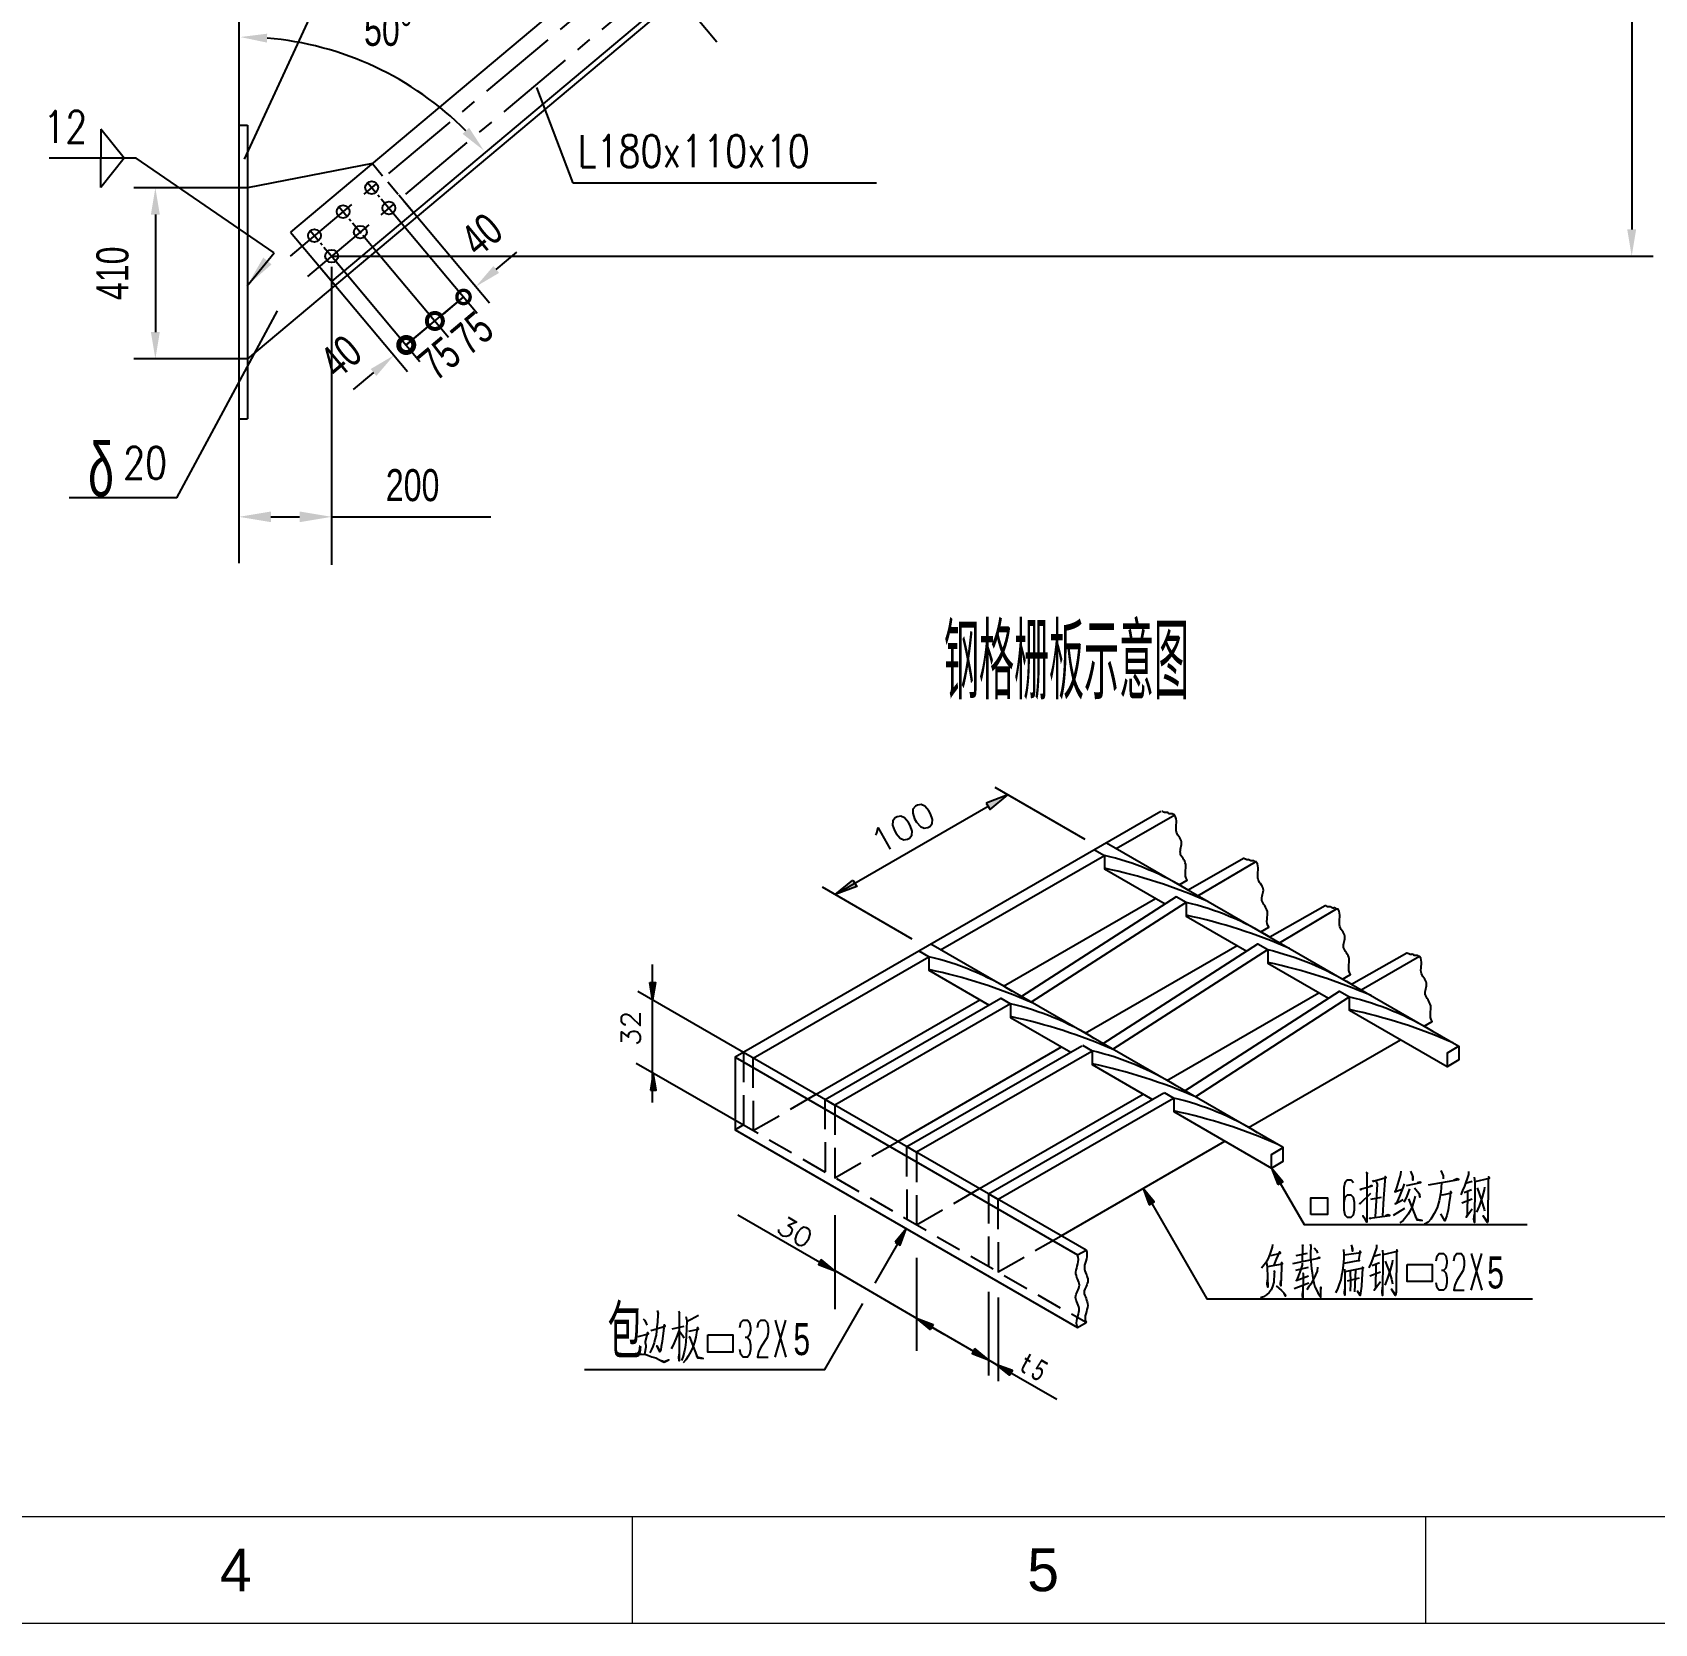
# Model space of a CAD drawing. Extents: x 148 to 221443, y -36682 to 6758.
# Drawn here: x 211410 to 214447, y -23768 to -20788 of the extents above; entities that cross this region are included whole.
import ezdxf
from ezdxf.enums import TextEntityAlignment as Align

# ---------------------------------------------------------------- set-up
doc = ezdxf.new("R2010")
doc.units = 0
doc.header["$LTSCALE"] = 10
doc.header["$MEASUREMENT"] = 0
doc.linetypes.add('CENTERX2', pattern=[4, 2.5, -0.5, 0.5, -0.5])
doc.linetypes.add('HIDDENX2', pattern=[0.75, 0.5, -0.25])
for name, color, linetype in [('2', 4, 'Continuous'), ('CENTER', 1, 'CENTERX2'), ('HIDDEN', 7, 'HIDDENX2'), ('RED', 7, 'Continuous'), ('WHITE', 7, 'Continuous')]:
    doc.layers.add(name, color=color, linetype=linetype)
doc.layers.add('2（细实线）', color=3, linetype='Continuous', lineweight=20)
doc.layers.add('图框层', color=7, linetype='Continuous', lineweight=15)
doc.styles.add('HZ', font='ROMS.SHX', dxfattribs={"width": 0.75, "bigfont": 'GBCBIG.SHX'})
doc.styles.get("Standard").update_dxf_attribs({"font": 'wison_e.shx', "width": 0.75, "bigfont": 'wison_c.shx'})
doc.styles.add('XW', font='ROMANS.shx', dxfattribs={"width": 0.85})
doc.styles.add('ZYEQ', font='bsfb.shx', dxfattribs={"width": 0.7, "bigfont": 'bsf.shx'})
doc.dimstyles.new('DIM1', dxfattribs={"dimscale": 20, "dimtxt": 3, "dimasz": 2.5, "dimexe": 2, "dimexo": 0, "dimgap": 1, "dimtad": 0, "dimdec": 0, "dimzin": 0, "dimdsep": 46, "dimtxsty": 'Standard', "dimcen": 2, "dimclrd": 3, "dimclre": 3, "dimclrt": 3, "dimadec": 0, "dimazin": 0, "dimtfac": 0.666667, "dimtdec": 0, "dimtofl": 0, "dimtmove": 2, "dimatfit": 1, "dimfxl": 2, "dimtvp": 1.333333, "dimtolj": 1, "dimtzin": 0, "dimarcsym": 0})

# ---------------------------------------------------------------- blocks, each defined once
blk = doc.blocks.new('*D1800')
at = {"color": 3, "lineweight": -2}
blk.add_arc((211799.2, -21392.1), 595.3, 44.8141, 85.1859, dxfattribs=at)
at = {"color": 3}
for points in [[(211849.5, -20790.6), (211848.8, -20807.3), (211799.2, -20796.9)], [(212215.3, -20978.2), (212227.6, -20966.9), (212255.2, -21009.5)]]:
    blk.add_solid(points, dxfattribs=at)
at = {"layer": 'Defpoints', "color": 0}
for p in [(211799.2, -19362.2), (213132.7, -20273.2), (212126.3, -20894.8), (211983.1, -21237.8), (211799.2, -21502.6)]:
    blk.add_point(p, dxfattribs=at)
at = {"color": 3, "insert": (212076.3, -20783.8), "char_height": 60, "attachment_point": 5, "rotation": 0.1}
blk.add_mtext('\\A1;50%%d', dxfattribs=at)
blk = doc.blocks.new('*D1809')
at = {"color": 3, "lineweight": -2}
for p, q in [((214404.3, -19735.9), (214364.3, -19735.9)), ((214404.3, -19785.9), (214404.3, -21157.2)), ((211970.1, -21207.2), (214444.3, -21207.2))]:
    blk.add_line(p, q, dxfattribs=at)
at = {"color": 3}
for points in [[(214412.7, -19785.9), (214396, -19785.9), (214404.3, -19735.9)], [(214396, -21157.2), (214412.7, -21157.2), (214404.3, -21207.2)]]:
    blk.add_solid(points, dxfattribs=at)
at = {"layer": 'Defpoints', "color": 0}
for p in [(214404.3, -19735.9), (211970.1, -21207.2), (214404.3, -21207.2)]:
    blk.add_point(p, dxfattribs=at)
at = {"color": 3, "insert": (214324.3, -20471.5), "char_height": 60, "attachment_point": 5, "rotation": 90}
blk.add_mtext('\\A1;1500', dxfattribs=at)
blk = doc.blocks.new('_DotSmall')
at = {"layer": 'WHITE', "color": 0, "const_width": 0.5}
blk.add_lwpolyline([(-0.0625, 0, 1), (0.0625, 0, 1)], format="xyb", close=True, dxfattribs=at)
blk = doc.blocks.new('*D1810')
at = {"color": 3, "lineweight": -2}
for p, q in [((211942.5, -21221), (212112.5, -21423.6)), ((211965.5, -21201.7), (212135.5, -21404.3)), ((212109.8, -21373.7), (212148.1, -21341.5)), ((212048.5, -21425.1), (212010.2, -21457.2))]:
    blk.add_line(p, q, dxfattribs=at)
at = {"color": 3}
blk.add_solid([(212053.9, -21431.5), (212043.2, -21418.7), (212086.8, -21393)], dxfattribs=at)
at = {"layer": 'Defpoints', "color": 0}
for p in [(211942.5, -21221), (211965.5, -21201.7), (212109.8, -21373.7)]:
    blk.add_point(p, dxfattribs=at)
at = {"color": 3, "lineweight": -2, "xscale": 50, "yscale": 50, "zscale": 50, "rotation": 219.9999999997998}
blk.add_blockref('_DotSmall', (212109.8, -21373.7), dxfattribs=at)
at = {"color": 3, "insert": (211987.4, -21395.3), "char_height": 60, "attachment_point": 5, "rotation": 40}
blk.add_mtext('\\A1;40', dxfattribs=at)
blk = doc.blocks.new('*D1811')
at = {"color": 3, "lineweight": -2}
for p, q in [((212095.7, -21092.4), (212265.8, -21295)), ((212072.7, -21111.7), (212242.8, -21314.3)), ((212278.3, -21232.3), (212316.6, -21200.1)), ((212217.1, -21283.7), (212178.8, -21315.8))]:
    blk.add_line(p, q, dxfattribs=at)
at = {"color": 3}
blk.add_solid([(212273, -21225.9), (212283.7, -21238.7), (212240, -21264.4)], dxfattribs=at)
at = {"layer": 'Defpoints', "color": 0}
for p in [(212095.7, -21092.4), (212072.7, -21111.7), (212240, -21264.4)]:
    blk.add_point(p, dxfattribs=at)
at = {"color": 3, "lineweight": -2, "xscale": 50, "yscale": 50, "zscale": 50, "rotation": 39.99999999980513}
blk.add_blockref('_DotSmall', (212217.1, -21283.7), dxfattribs=at)
at = {"color": 3, "insert": (212251.1, -21167), "char_height": 60, "attachment_point": 5, "rotation": 40}
blk.add_mtext('\\A1;40', dxfattribs=at)
blk = doc.blocks.new('*D1812')
at = {"color": 3, "lineweight": -2}
for p, q in [((211812.5, -21079.3), (211600.1, -21079.3)), ((211640.1, -21129.3), (211640.1, -21349.5)), ((211812.5, -21399.5), (211600.1, -21399.5))]:
    blk.add_line(p, q, dxfattribs=at)
at = {"color": 3}
for points in [[(211648.4, -21129.3), (211631.8, -21129.3), (211640.1, -21079.3)], [(211631.8, -21349.5), (211648.4, -21349.5), (211640.1, -21399.5)]]:
    blk.add_solid(points, dxfattribs=at)
at = {"layer": 'Defpoints', "color": 0}
for p in [(211812.5, -21079.3), (211640.1, -21399.5), (211812.5, -21399.5)]:
    blk.add_point(p, dxfattribs=at)
at = {"color": 3, "insert": (211560.1, -21239.4), "char_height": 60, "attachment_point": 5, "rotation": 90}
blk.add_mtext('\\A1;410', dxfattribs=at)
blk = doc.blocks.new('1.25A2')
at = {"layer": '图框层', "ltscale": 10}
for p, q in [((15302.98, 8873.89), (14595.48, 8873.89)), ((14867.48, 8873.89), (14867.48, 8863.89)), ((14941.73, 8873.89), (14941.73, 8863.89)), ((15312.98, 8863.89), (14570.48, 8863.89))]:
    blk.add_line(p, q, dxfattribs=at)
at = {"style": 'HZ'}
for s, p in [('4', (14830.36, 8868.89)), ('5', (14905.94, 8868.89))]:
    blk.add_text(s, height=4, dxfattribs=at).set_placement(p, align=Align.MIDDLE)
blk = doc.blocks.new('geshantu')
at = {"layer": '2（细实线）', "lineweight": -3}
for points in [[(12000.6, 8196.81), (12000.96, 8196.2), (12002.62, 8197.57), (12000.6, 8196.81)], [(12009.85, 8193.39), (12001.44, 8198.25)], [(12016.95, 8196.02), (11977.08, 8173), (12009.15, 8154.49), (12009.94, 8154.95), (11977.87, 8173.46), (11977.87, 8170.67)], [(11986.45, 8188.23), (12000.78, 8196.51)], [(11993.97, 8196.5), (11993.74, 8196.24), (11993.72, 8195.85), (11993.89, 8195.32), (11994.06, 8195.03), (11994.43, 8194.62), (11994.78, 8194.44), (11995.12, 8194.51), (11995.31, 8194.62), (11995.54, 8194.88), (11995.56, 8195.27), (11995.38, 8195.8), (11995.22, 8196.08), (11994.85, 8196.5), (11994.5, 8196.68), (11994.16, 8196.61), (11993.97, 8196.5)], [(12018.26, 8195.71), (12018.22, 8195.7), (12018.18, 8195.71), (12018.14, 8195.72), (12018.07, 8195.76), (12018.01, 8195.79), (12017.94, 8195.81), (12017.88, 8195.81), (12017.82, 8195.8), (12017.76, 8195.8), (12017.71, 8195.81), (12017.66, 8195.84), (12017.62, 8195.88), (12017.57, 8195.91), (12017.52, 8195.92), (12017.46, 8195.92), (12017.4, 8195.91), (12017.34, 8195.91), (12017.28, 8195.93), (12017.21, 8195.96), (12017.14, 8196), (12017.11, 8196.01), (12017.07, 8196.02), (12017.03, 8196.01)], [(11990.22, 8193.83), (11990.35, 8194.03), (11990.47, 8194.48), (11991.62, 8192.49)], [(11992.08, 8195.41), (11991.85, 8195.15), (11991.83, 8194.75), (11992, 8194.23), (11992.17, 8193.94), (11992.53, 8193.52), (11992.89, 8193.35), (11993.23, 8193.42), (11993.42, 8193.53), (11993.64, 8193.79), (11993.67, 8194.18), (11993.49, 8194.71), (11993.33, 8194.99), (11992.96, 8195.41), (11992.61, 8195.58), (11992.27, 8195.51), (11992.08, 8195.41)], [(12012.77, 8192.55), (12018.25, 8195.71)], [(12018.65, 8189.15), (12019.41, 8189.59), (12019.31, 8189.77), (12019.26, 8189.95), (12019.24, 8190.15), (12019.24, 8190.34), (12019.26, 8190.53), (12019.27, 8190.71), (12019.28, 8190.89), (12019.27, 8191.06), (12019.23, 8191.21), (12019.18, 8191.35), (12019.1, 8191.49), (12019.02, 8191.61), (12018.94, 8191.74), (12018.86, 8191.86), (12018.8, 8191.98), (12018.77, 8192.1), (12018.75, 8192.23), (12018.77, 8192.37), (12018.79, 8192.5), (12018.82, 8192.64), (12018.86, 8192.78), (12018.88, 8192.92), (12018.89, 8193.05), (12018.88, 8193.18), (12018.84, 8193.31), (12018.78, 8193.43), (12018.71, 8193.55), (12018.63, 8193.67), (12018.55, 8193.8), (12018.47, 8193.93), (12018.41, 8194.07), (12018.38, 8194.23), (12018.37, 8194.39), (12018.37, 8194.57), (12018.39, 8194.76), (12018.41, 8194.95), (12018.41, 8195.14), (12018.39, 8195.33), (12018.33, 8195.52), (12018.23, 8195.69)], [(11996.33, 8183.06), (12011.66, 8191.91)], [(12010.74, 8192.44), (12011.66, 8191.91), (12011.66, 8190.64), (12017.35, 8187.36)], [(12020.41, 8188.13), (12025.82, 8191.3)], [(12026.3, 8184.74), (12027.06, 8185.18), (12026.96, 8185.35), (12026.91, 8185.54), (12026.88, 8185.73), (12026.89, 8185.92), (12026.9, 8186.11), (12026.92, 8186.3), (12026.93, 8186.48), (12026.92, 8186.64), (12026.88, 8186.8), (12026.82, 8186.94), (12026.75, 8187.07), (12026.67, 8187.2), (12026.58, 8187.32), (12026.51, 8187.44), (12026.45, 8187.56), (12026.41, 8187.69), (12026.4, 8187.82), (12026.41, 8187.95), (12026.44, 8188.09), (12026.47, 8188.23), (12026.5, 8188.37), (12026.53, 8188.5), (12026.54, 8188.64), (12026.53, 8188.77), (12026.49, 8188.89), (12026.43, 8189.01), (12026.36, 8189.13), (12026.27, 8189.26), (12026.19, 8189.38), (12026.12, 8189.52), (12026.06, 8189.66), (12026.02, 8189.81), (12026.01, 8189.98), (12026.02, 8190.16), (12026.04, 8190.34), (12026.05, 8190.53), (12026.05, 8190.73), (12026.03, 8190.92), (12025.98, 8191.1), (12025.88, 8191.28)], [(11993.68, 8184.06), (11985.27, 8188.92)], [(11988.11, 8189.6), (11988.47, 8188.99), (11986.45, 8188.23), (11988.11, 8189.6)], [(12002.21, 8179.66), (12016.44, 8187.88)], [(12019.25, 8187.46), (12004.82, 8178.16)], [(12019.31, 8187.5), (12019.31, 8186.22), (12024.99, 8182.94)], [(12028.06, 8183.72), (12033.39, 8186.89)], [(11978.79, 8170.14), (11978.79, 8172.93), (11995.23, 8182.42), (11994.31, 8182.95)], [(12009.86, 8175.25), (12024.09, 8183.46)], [(12012.46, 8173.75), (12026.96, 8183.08), (12026.96, 8181.81), (12032.64, 8178.53)], [(12035.71, 8179.31), (12041.15, 8182.46)], [(12041.59, 8175.91), (12042.35, 8176.35), (12042.25, 8176.53), (12042.2, 8176.71), (12042.18, 8176.9), (12042.18, 8177.1), (12042.19, 8177.29), (12042.21, 8177.47), (12042.22, 8177.65), (12042.21, 8177.82), (12042.17, 8177.97), (12042.11, 8178.11), (12042.04, 8178.25), (12041.96, 8178.37), (12041.88, 8178.49), (12041.8, 8178.62), (12041.74, 8178.74), (12041.7, 8178.86), (12041.69, 8178.99), (12041.7, 8179.13), (12041.73, 8179.26), (12041.76, 8179.4), (12041.79, 8179.54), (12041.82, 8179.68), (12041.83, 8179.81), (12041.82, 8179.94), (12041.78, 8180.06), (12041.72, 8180.19), (12041.65, 8180.31), (12041.57, 8180.43), (12041.48, 8180.56), (12041.41, 8180.69), (12041.35, 8180.83), (12041.31, 8180.98), (12041.3, 8181.15), (12041.31, 8181.33), (12041.33, 8181.51), (12041.34, 8181.71), (12041.35, 8181.9), (12041.33, 8182.09), (12041.27, 8182.27), (12041.17, 8182.45)], [(11969.37, 8180), (11969.37, 8181.7)], [(11977.87, 8173.46), (11967.98, 8179.17)], [(11969.1, 8180), (11969.64, 8180), (11969.37, 8178.37), (11969.1, 8180)], [(11969.37, 8168.76), (11969.37, 8178.37)], [(11982.26, 8168.14), (11984.67, 8169.54), (12000.01, 8178.39)], [(11985.52, 8169.05), (12001.98, 8178.52), (12002.87, 8178.01), (12002.87, 8176.73), (12008.52, 8173.47)], [(12002.87, 8178.01), (11986.44, 8168.52)], [(12017.51, 8170.83), (12031.74, 8179.05)], [(11966.87, 8176.04), (11966.78, 8176.04), (11966.62, 8176.12), (11966.53, 8176.21), (11966.45, 8176.37), (11966.45, 8176.71), (11966.53, 8176.88), (11966.62, 8176.96), (11966.78, 8177.04), (11966.95, 8177.04), (11967.12, 8176.96), (11967.37, 8176.79), (11968.21, 8175.96), (11968.21, 8177.13)], [(11966.45, 8174.45), (11966.45, 8175.37), (11967.12, 8174.87), (11967.12, 8175.12), (11967.2, 8175.29), (11967.29, 8175.37), (11967.54, 8175.45), (11967.7, 8175.45), (11967.95, 8175.37), (11968.12, 8175.2), (11968.21, 8174.95), (11968.21, 8174.7), (11968.12, 8174.45), (11968.04, 8174.37), (11967.87, 8174.28)], [(12025.15, 8166.42), (12039.38, 8174.63)], [(11977.08, 8173), (11977.08, 8166.21), (12009.15, 8147.7), (12009.94, 8148.15), (12008.58, 8148.94)], [(11989.9, 8163.73), (11992.32, 8165.12), (12007.65, 8173.97)], [(11993.16, 8164.63), (12009.56, 8174.08)], [(12010.48, 8173.55), (11994.08, 8164.1)], [(12009.6, 8174.12), (12010.52, 8173.59), (12010.52, 8172.32), (12016.16, 8169.06)], [(12044.85, 8174.03), (12044.85, 8172.75), (12043.75, 8172.12)], [(11967.84, 8172.46), (11977.87, 8166.67), (11977.08, 8166.21)], [(11969.16, 8169.92), (11969.7, 8169.92), (11969.43, 8171.54), (11969.16, 8169.92)], [(11969.37, 8171.54), (11969.37, 8169.85)], [(11977.87, 8169.46), (11977.87, 8166.67), (11979.24, 8165.88)], [(11978.79, 8168.93), (11978.79, 8166.14), (11981.21, 8167.53)], [(11985.52, 8166.26), (11985.52, 8169.05), (11986.44, 8168.52), (11986.44, 8165.73)], [(11997.55, 8159.31), (11999.97, 8160.71), (12015.3, 8169.56)], [(12000.81, 8160.22), (12017.21, 8169.66)], [(12018.13, 8169.13), (12001.73, 8159.69)], [(12017.25, 8169.71), (12018.17, 8169.18)], [(11980.28, 8165.28), (11982.38, 8164.07)], [(11985.52, 8165.05), (11985.52, 8162.26)], [(11986.44, 8164.52), (11986.44, 8161.72), (11988.85, 8163.12)], [(11993.16, 8161.84), (11993.16, 8164.63), (11994.08, 8164.1), (11994.08, 8161.31)], [(12005.19, 8154.9), (12007.61, 8156.29), (12022.95, 8165.15)], [(12027.31, 8162.63), (12027.31, 8163.9), (12028.41, 8164.54)], [(11983.43, 8163.46), (11985.52, 8162.25)], [(12027.89, 8161.08), (12028.36, 8161.35), (12027.31, 8162.63), (12027.89, 8161.08)], [(12043.17, 8162.41), (12043.38, 8161.89), (12043.38, 8161.61)], [(11986.57, 8161.65), (11988.67, 8160.44)], [(12028.12, 8161.22), (12030.37, 8157.33), (12051.24, 8157.33)], [(12034.97, 8161.25), (12034.77, 8161.48), (12034.38, 8161.48), (12034.18, 8161.25), (12034.08, 8160.79), (12034.08, 8158.71), (12034.18, 8158.25), (12034.38, 8158.02), (12034.77, 8158.02), (12034.97, 8158.25), (12035.07, 8158.71), (12035.07, 8159.4), (12034.97, 8159.87), (12034.77, 8160.1), (12034.38, 8160.1), (12034.18, 8159.87), (12034.08, 8159.4)], [(12035.59, 8160.72), (12035.67, 8160.6), (12035.64, 8160.64), (12036.74, 8160.96), (12036.64, 8160.96), (12036.53, 8160.92)], [(12036.14, 8162.25), (12036.3, 8162.13), (12036.24, 8162.17), (12036.24, 8158.3), (12036.24, 8157.98), (12036.24, 8157.69), (12036.22, 8157.57), (12036.06, 8157.85), (12035.85, 8158.14), (12036.19, 8157.69), (12036.22, 8157.77)], [(12036.77, 8161.49), (12036.85, 8161.36), (12036.82, 8161.4), (12038.05, 8161.73), (12037.95, 8161.85), (12037.79, 8159.79), (12037.69, 8158.14)], [(12037.11, 8161.36), (12037.19, 8161.12), (12037, 8158.06)], [(12039.42, 8162.33), (12039.39, 8162.05), (12039.39, 8162.01), (12039.02, 8160.76), (12038.92, 8160.48), (12038.84, 8160.4), (12039.6, 8160.68)], [(12039.73, 8161.16), (12039.6, 8160.76), (12039.29, 8159.99), (12039, 8159.35), (12038.89, 8159.27), (12039.63, 8159.67)], [(12039.94, 8161), (12041.3, 8161.28), (12041.2, 8161.32), (12040.96, 8161.24)], [(12040.33, 8162.33), (12040.54, 8161.81), (12040.54, 8161.65), (12040.54, 8161.49), (12040.52, 8161.89)], [(12043.22, 8161.24), (12043.17, 8160.36), (12043.01, 8159.55), (12042.8, 8158.9), (12042.54, 8158.38), (12042.22, 8157.85), (12041.96, 8157.57), (12041.62, 8157.37)], [(12041.99, 8161.04), (12044.84, 8161.57), (12044.69, 8161.61), (12044.37, 8161.49)], [(12045.74, 8162.29), (12045.74, 8162.01), (12045.37, 8160.92), (12045.19, 8160.52), (12045.03, 8160.11)], [(12045.47, 8161.2), (12046.1, 8161.4)], [(12046.29, 8161.77), (12046.34, 8161.32), (12046.31, 8157.53), (12046.26, 8157.85), (12046.31, 8158.3)], [(12046.37, 8161.36), (12047.7, 8161.69), (12047.62, 8161.81), (12047.6, 8161.44), (12047.57, 8157.85), (12047.55, 8157.65), (12047.52, 8157.53), (12047.13, 8158.14), (12047.55, 8157.61)], [(12047.23, 8160.84), (12047.2, 8160.6), (12047.02, 8159.91), (12046.73, 8159.06), (12046.5, 8158.5)], [(11989.72, 8159.83), (11991.81, 8158.62)], [(11993.16, 8160.63), (11993.16, 8157.84)], [(11994.08, 8160.1), (11994.08, 8157.31), (11996.5, 8158.71)], [(12001.73, 8156.9), (12001.73, 8159.69), (12000.81, 8160.22), (12000.81, 8157.43)], [(12015.86, 8159.18), (12016.33, 8159.45), (12015.28, 8160.72), (12015.86, 8159.18)], [(12016.09, 8159.31), (12021.25, 8150.38), (12051.73, 8150.38)], [(12030.99, 8158.28), (12030.99, 8159.83), (12032.55, 8159.83), (12032.55, 8158.28), (12030.99, 8158.28)], [(12035.48, 8159.35), (12035.64, 8159.31), (12035.59, 8159.31), (12036.61, 8160.28)], [(12036.61, 8159.71), (12037.61, 8159.91)], [(12040.75, 8159.99), (12040.6, 8159.43), (12040.47, 8159.02), (12040.28, 8158.62), (12040.1, 8158.3), (12039.89, 8158.02), (12039.63, 8157.73), (12039.31, 8157.49)], [(12040.23, 8160.68), (12040.07, 8160.23), (12039.92, 8159.83), (12039.68, 8159.43)], [(12040.12, 8159.75), (12040.91, 8157.77), (12041.41, 8157.73), (12040.94, 8157.81), (12040.75, 8158.1)], [(12040.7, 8160.76), (12041.1, 8160.28), (12041.17, 8160.11), (12041.2, 8159.91), (12041.15, 8160.15)], [(12043.14, 8160.15), (12043.35, 8160.11), (12044.14, 8160.32), (12044.06, 8160.44), (12044.03, 8159.99), (12043.95, 8159.39), (12043.85, 8158.7), (12043.72, 8158.18), (12043.53, 8157.69), (12043.17, 8158.34)], [(12046.1, 8159.71), (12045.11, 8159.35)], [(12046.02, 8160.6), (12045.34, 8160.32)], [(12045.66, 8160.4), (12045.63, 8158.18), (12045.53, 8158.02), (12046.1, 8158.82)], [(12046.55, 8160.76), (12046.97, 8159.63), (12046.97, 8159.59), (12047.13, 8159.06), (12047.2, 8158.78), (12047.23, 8158.62)], [(11977.35, 8158.25), (11985.03, 8153.82)], [(11982.05, 8158.03), (11982.84, 8157.57), (11982.07, 8157.24), (11982.29, 8157.12), (11982.39, 8156.96), (11982.42, 8156.85), (11982.37, 8156.59), (11982.29, 8156.44), (11982.09, 8156.27), (11981.86, 8156.21), (11981.6, 8156.26), (11981.38, 8156.39), (11981.21, 8156.58), (11981.18, 8156.7), (11981.19, 8156.88)], [(11986.44, 8158.21), (11986.44, 8149.4)], [(11992.86, 8158.02), (11994.96, 8156.81)], [(12036.45, 8157.98), (12036.56, 8157.9), (12036.51, 8157.94), (12038.37, 8158.18), (12038.24, 8158.26), (12037.97, 8158.14)], [(12038.74, 8158.22), (12039.78, 8158.86)], [(11983.78, 8157.03), (11983.52, 8157.08), (11983.25, 8156.95), (11982.97, 8156.63), (11982.85, 8156.41), (11982.71, 8156.01), (11982.73, 8155.71), (11982.91, 8155.51), (11983.05, 8155.42), (11983.31, 8155.37), (11983.58, 8155.51), (11983.86, 8155.83), (11983.99, 8156.04), (11984.12, 8156.45), (11984.1, 8156.75), (11983.93, 8156.95), (11983.78, 8157.03)], [(11992.06, 8155.68), (11992.53, 8155.41), (11993.11, 8156.95), (11992.06, 8155.68)], [(11992.3, 8155.54), (11990.16, 8151.84)], [(11996, 8156.2), (11998.1, 8154.99)], [(12000.81, 8156.22), (12000.81, 8153.43)], [(12001.73, 8155.69), (12001.73, 8152.9), (12004.15, 8154.29)], [(12009.94, 8154.95), (12010.01, 8154.74), (12010.03, 8154.52), (12010.02, 8154.32), (12009.97, 8154.11), (12009.92, 8153.91), (12009.86, 8153.71), (12009.81, 8153.52), (12009.79, 8153.34), (12009.8, 8153.17), (12009.83, 8153.01), (12009.89, 8152.85), (12009.95, 8152.69), (12010.01, 8152.55), (12010.06, 8152.4), (12010.1, 8152.26), (12010.12, 8152.12), (12010.1, 8151.98), (12010.06, 8151.83), (12010.01, 8151.69), (12009.94, 8151.55), (12009.88, 8151.41), (12009.82, 8151.27), (12009.78, 8151.13), (12009.77, 8150.98), (12009.78, 8150.84), (12009.82, 8150.7), (12009.88, 8150.56), (12009.94, 8150.41), (12010, 8150.25), (12010.05, 8150.1), (12010.09, 8149.93), (12010.1, 8149.76), (12010.07, 8149.58), (12010.03, 8149.39), (12009.97, 8149.19), (12009.91, 8148.99), (12009.87, 8148.79), (12009.85, 8148.58), (12009.87, 8148.37), (12009.94, 8148.15)], [(12027.4, 8155.46), (12027.38, 8155.22), (12027.19, 8154.66), (12026.98, 8154.17), (12026.75, 8153.73), (12026.38, 8153.24)], [(12027.25, 8154.45), (12028.14, 8154.66), (12028.06, 8154.78), (12027.74, 8154.09), (12027.53, 8153.53)], [(12030.16, 8155.46), (12030.23, 8155.3), (12030.21, 8155.34), (12030.18, 8153.89)], [(12030.92, 8155.5), (12031, 8155.3), (12031, 8155.22), (12030.97, 8154.74), (12030.97, 8154.33), (12031, 8153.89), (12031.02, 8153.57), (12031.05, 8153.2), (12031.1, 8152.84), (12031.15, 8152.52), (12031.2, 8152.15), (12031.28, 8151.87), (12031.36, 8151.51), (12031.49, 8151.27), (12031.65, 8150.94), (12031.78, 8150.74), (12031.91, 8150.54), (12031.91, 8151.47), (12031.86, 8150.7)], [(12031.31, 8155.14), (12031.52, 8154.9), (12031.6, 8154.66)], [(12034.04, 8155.01), (12034.07, 8154.57), (12034.07, 8154.12), (12034.02, 8153.52), (12033.94, 8152.99), (12033.86, 8152.55), (12033.78, 8152.15), (12033.65, 8151.74), (12033.52, 8151.38), (12033.39, 8151.1), (12033.31, 8150.94)], [(12034.12, 8154.49), (12035.67, 8154.73), (12035.56, 8154.85), (12035.56, 8154.73), (12035.46, 8153.96), (12035.54, 8153.96), (12034.07, 8153.68)], [(12034.75, 8155.45), (12034.88, 8155.05), (12034.88, 8154.85), (12034.86, 8155.17)], [(12037.14, 8155.45), (12037.14, 8155.17), (12036.77, 8154.08), (12036.59, 8153.68), (12036.43, 8153.28)], [(12037.69, 8154.93), (12037.74, 8154.49), (12037.71, 8150.69), (12037.66, 8151.02), (12037.71, 8151.46)], [(12037.77, 8154.53), (12039.1, 8154.85), (12039.03, 8154.97), (12039, 8154.61), (12038.97, 8151.02), (12038.95, 8150.82), (12038.92, 8150.69), (12038.53, 8151.3), (12038.95, 8150.77)], [(11985.16, 8154.05), (11984.89, 8153.58), (11986.44, 8153.01), (11985.16, 8154.05)], [(11994.08, 8154.21), (11994.08, 8145.51)], [(11999.15, 8154.39), (12001.24, 8153.18)], [(12009.15, 8147.7), (12009.08, 8147.91), (12009.06, 8148.12), (12009.08, 8148.33), (12009.12, 8148.53), (12009.17, 8148.73), (12009.23, 8148.93), (12009.28, 8149.12), (12009.3, 8149.3), (12009.29, 8149.47), (12009.26, 8149.64), (12009.21, 8149.79), (12009.15, 8149.95), (12009.08, 8150.1), (12009.03, 8150.24), (12008.99, 8150.38), (12008.97, 8150.53), (12008.99, 8150.67), (12009.03, 8150.81), (12009.08, 8150.95), (12009.15, 8151.09), (12009.21, 8151.23), (12009.27, 8151.37), (12009.31, 8151.52), (12009.32, 8151.66), (12009.31, 8151.8), (12009.27, 8151.94), (12009.21, 8152.09), (12009.15, 8152.24), (12009.09, 8152.39), (12009.04, 8152.55), (12009, 8152.71), (12009, 8152.88), (12009.02, 8153.07), (12009.07, 8153.25), (12009.12, 8153.45), (12009.18, 8153.65), (12009.22, 8153.86), (12009.24, 8154.07), (12009.22, 8154.28), (12009.15, 8154.49)], [(12026.83, 8153.77), (12026.9, 8153.36), (12026.96, 8151.47), (12026.9, 8151.75), (12026.93, 8152.15)], [(12026.93, 8153.41), (12028.32, 8153.65), (12028.24, 8153.77), (12028.24, 8153.32), (12028.22, 8152.48), (12028.19, 8151.59), (12028.16, 8151.75), (12028.19, 8152.11)], [(12029.29, 8153.69), (12031.83, 8154.21), (12031.78, 8154.25), (12031.55, 8154.13)], [(12030.73, 8153.32), (12029.55, 8153.04)], [(12029.61, 8154.45), (12030.68, 8154.66)], [(12030.16, 8153.73), (12030.16, 8153.53), (12029.95, 8152.88), (12029.68, 8152.15), (12029.61, 8152.11), (12030.76, 8152.52)], [(12031.62, 8153.36), (12031.57, 8152.96), (12031.28, 8152.28), (12031, 8151.75), (12031.02, 8151.79), (12030.76, 8151.47), (12030.6, 8151.23)], [(12034.2, 8152.95), (12035.93, 8153.28), (12035.83, 8153.36), (12035.83, 8153.2), (12035.77, 8152.23), (12035.72, 8151.58), (12035.67, 8151.14), (12035.62, 8150.69), (12035.35, 8151.1), (12035.59, 8150.82), (12035.64, 8150.94)], [(12037.43, 8153.76), (12036.74, 8153.48)], [(12036.88, 8154.36), (12037.5, 8154.57)], [(12037.06, 8153.56), (12037.03, 8151.34), (12036.93, 8151.18), (12037.5, 8151.99)], [(12038.63, 8154), (12038.61, 8153.76), (12038.42, 8153.07), (12038.13, 8152.23), (12037.9, 8151.66)], [(12037.95, 8153.92), (12038.37, 8152.79), (12038.37, 8152.75), (12038.53, 8152.23), (12038.61, 8151.94), (12038.63, 8151.78)], [(12042.71, 8153.95), (12042.81, 8154.41), (12043.01, 8154.64), (12043.41, 8154.64), (12043.61, 8154.41), (12043.71, 8153.95), (12043.71, 8153.72), (12043.61, 8153.26), (12043.41, 8153.03), (12043.21, 8153.03)], [(12044.36, 8153.95), (12044.46, 8154.41), (12044.66, 8154.64), (12045.05, 8154.64), (12045.25, 8154.41), (12045.35, 8153.95), (12045.35, 8153.49), (12045.25, 8153.03), (12044.66, 8152.11), (12044.46, 8151.65), (12044.36, 8151.18), (12045.35, 8151.18)], [(12046, 8151.18), (12047, 8154.64)], [(12046, 8154.64), (12047, 8151.18)], [(11986.44, 8153.02), (11996.62, 8147.08)], [(12002.29, 8152.57), (12004.39, 8151.36)], [(12027.51, 8153.04), (12027.59, 8152.88), (12027.56, 8152.76), (12027.51, 8151.95), (12027.4, 8151.55), (12027.27, 8151.23), (12027.09, 8150.98), (12026.83, 8150.74), (12026.54, 8150.58), (12026.28, 8150.46)], [(12029.42, 8151.35), (12030.79, 8151.87)], [(12030.23, 8152.84), (12030.26, 8152.72), (12030.23, 8150.42), (12030.21, 8150.74), (12030.23, 8151.07)], [(12034.15, 8153.15), (12034.17, 8152.91), (12034.17, 8151.5), (12034.17, 8150.73), (12034.15, 8150.94), (12034.17, 8151.3)], [(12034.41, 8152.07), (12035.54, 8152.35)], [(12034.67, 8152.99), (12034.7, 8151.9), (12034.7, 8151.82), (12034.67, 8151.1)], [(12035.17, 8153.07), (12035.09, 8151.02)], [(12037.5, 8152.87), (12036.51, 8152.51)], [(12043.41, 8153.03), (12043.61, 8152.8), (12043.71, 8152.34), (12043.71, 8151.88), (12043.61, 8151.41), (12043.41, 8151.18), (12043.01, 8151.18), (12042.81, 8151.41), (12042.71, 8151.88)], [(12000.81, 8151.04), (12000.81, 8143.21)], [(12001.73, 8150.51), (12001.73, 8142.67)], [(12005.44, 8150.76), (12007.53, 8149.55)], [(12027.74, 8151.59), (12028.24, 8151.15), (12028.45, 8150.94), (12028.56, 8150.82), (12028.61, 8150.62), (12028.48, 8150.9)], [(11962.98, 8143.75), (11985.49, 8143.75), (11989.06, 8149.93)], [(11969.79, 8149.28), (11969.9, 8149), (11969.87, 8148.92), (11969.82, 8148.19), (11969.77, 8147.75), (11969.74, 8147.38), (11969.69, 8146.98), (11969.58, 8146.58), (11969.5, 8146.25), (11969.4, 8145.93), (11969.27, 8145.65), (11969.11, 8145.33)], [(11971.78, 8149.24), (11971.89, 8149.04), (11971.86, 8149.08), (11971.86, 8144.56), (11971.81, 8144.88), (11971.84, 8145.2)], [(11972.49, 8148.71), (11972.57, 8148.35), (11972.54, 8147.54), (11972.52, 8146.9), (11972.49, 8146.33), (11972.41, 8145.81), (11972.31, 8145.37), (11972.2, 8144.92), (11972.07, 8144.6)], [(11973.65, 8148.83), (11972.99, 8148.43), (11972.6, 8148.27)], [(11968.01, 8146.86), (11968.98, 8147.1), (11968.9, 8147.22), (11968.66, 8146.37), (11968.66, 8146.29), (11968.74, 8146.01), (11968.74, 8145.85), (11968.61, 8145.2)], [(11968.48, 8148.51), (11968.61, 8148.39), (11968.74, 8148.15), (11968.82, 8147.91)], [(11969.19, 8147.42), (11970.53, 8147.83), (11970.45, 8147.95), (11970.39, 8147.62), (11970.42, 8147.66), (11970.26, 8146.37), (11970.18, 8145.93), (11970.13, 8145.61), (11970.08, 8145.49), (11970.03, 8145.41), (11969.77, 8145.97), (11970.05, 8145.49)], [(11971.86, 8147.46), (11971.6, 8146.78), (11971.39, 8146.25), (11971.21, 8145.85), (11971.1, 8145.69)], [(11971.21, 8147.58), (11972.31, 8147.83)], [(11971.89, 8147.34), (11972.2, 8146.9), (11972.28, 8146.7)], [(11972.75, 8147.34), (11973.65, 8147.54), (11973.57, 8147.71), (11973.51, 8147.42), (11973.41, 8146.78), (11973.28, 8146.33), (11973.12, 8145.85), (11972.94, 8145.45), (11972.7, 8145), (11972.49, 8144.68), (11972.23, 8144.4)], [(11977.54, 8147.69), (11977.64, 8148.15), (11977.84, 8148.39), (11978.24, 8148.39), (11978.44, 8148.15), (11978.54, 8147.69), (11978.54, 8147.46), (11978.44, 8147), (11978.24, 8146.77), (11978.04, 8146.77)], [(11979.19, 8147.69), (11979.29, 8148.15), (11979.49, 8148.39), (11979.88, 8148.39), (11980.08, 8148.15), (11980.18, 8147.69), (11980.18, 8147.23), (11980.08, 8146.77), (11979.49, 8145.85), (11979.29, 8145.39), (11979.19, 8144.93), (11980.18, 8144.93)], [(11980.83, 8144.93), (11981.83, 8148.39)], [(11980.83, 8148.39), (11981.83, 8144.93)], [(11995.63, 8147.98), (11995.36, 8147.51), (11994.08, 8148.56), (11995.63, 8147.98)], [(11994.08, 8148.56), (11999.4, 8145.49)], [(11995.46, 8147.76), (11996.54, 8147.14)], [(11972.75, 8146.86), (11972.83, 8146.82), (11973.57, 8144.84), (11974.09, 8144.8), (11973.57, 8144.92), (11973.46, 8145.08)], [(11978.24, 8146.77), (11978.44, 8146.54), (11978.54, 8146.08), (11978.54, 8145.62), (11978.44, 8145.16), (11978.24, 8144.93), (11977.84, 8144.93), (11977.64, 8145.16), (11977.54, 8145.62)], [(11999.54, 8145.72), (11999.27, 8145.25), (12000.81, 8144.68), (11999.54, 8145.72)], [(11968.06, 8145.2), (11968.24, 8145.2), (11968.4, 8145.2), (11968.72, 8145.16), (11968.98, 8145.08), (11969.29, 8144.96), (11969.66, 8144.84), (11970, 8144.68), (11970.29, 8144.52), (11970.45, 8144.44), (11970.89, 8144.68), (11970.84, 8144.64), (11970.45, 8144.48), (11970.21, 8144.56)], [(12000.81, 8144.68), (12001.73, 8144.15), (12007.21, 8140.98)], [(12003.06, 8143.69), (12002.79, 8143.22), (12001.51, 8144.27), (12003.06, 8143.69)], [(12004.72, 8145.19), (12004.01, 8143.96), (12003.96, 8143.7), (12004.06, 8143.55), (12004.21, 8143.46)], [(12004.21, 8144.81), (12004.72, 8144.52)]]:
    blk.add_lwpolyline(points, dxfattribs=at)
for points in [[(12011.85, 8193.08), (12044.85, 8174.03), (12043.75, 8173.39), (12043.75, 8172.12), (12034.6, 8177.39), (12034.6, 8178.67, -0.08016), (12042.43, 8175.42)], [(12025.9, 8191.29), (12025.86, 8191.29), (12025.82, 8191.3), (12025.79, 8191.31), (12025.72, 8191.34), (12025.65, 8191.38), (12025.59, 8191.4), (12025.53, 8191.4), (12025.47, 8191.39), (12025.41, 8191.39), (12025.36, 8191.4), (12025.31, 8191.43), (12025.26, 8191.46), (12025.22, 8191.49), (12025.17, 8191.51), (12025.11, 8191.5), (12025.05, 8191.49), (12024.99, 8191.49), (12024.92, 8191.51), (12024.86, 8191.55), (12024.79, 8191.58), (12024.75, 8191.6), (12024.71, 8191.6), (12024.67, 8191.6), (12019.49, 8188.66, 0.080157), (12011.66, 8191.91)], [(12033.94, 8180.32), (12034.7, 8180.76), (12034.61, 8180.94), (12034.55, 8181.13), (12034.53, 8181.32), (12034.53, 8181.51), (12034.55, 8181.7), (12034.57, 8181.89), (12034.57, 8182.06), (12034.56, 8182.23), (12034.53, 8182.38), (12034.47, 8182.53), (12034.39, 8182.66), (12034.31, 8182.79), (12034.23, 8182.91), (12034.16, 8183.03), (12034.1, 8183.15), (12034.06, 8183.28), (12034.05, 8183.41), (12034.06, 8183.54), (12034.08, 8183.68), (12034.12, 8183.81), (12034.15, 8183.95), (12034.17, 8184.09), (12034.18, 8184.22), (12034.17, 8184.35), (12034.14, 8184.48), (12034.08, 8184.6), (12034, 8184.72), (12033.92, 8184.84), (12033.84, 8184.97), (12033.76, 8185.1), (12033.7, 8185.25), (12033.67, 8185.4), (12033.66, 8185.57), (12033.67, 8185.74), (12033.68, 8185.93), (12033.7, 8186.12), (12033.7, 8186.31), (12033.68, 8186.5), (12033.63, 8186.69), (12033.53, 8186.87), (12033.49, 8186.86), (12033.45, 8186.87), (12033.41, 8186.88), (12033.34, 8186.92), (12033.28, 8186.96), (12033.22, 8186.98), (12033.16, 8186.98), (12033.1, 8186.97), (12033.04, 8186.96), (12032.99, 8186.98), (12032.94, 8187.01), (12032.9, 8187.04), (12032.85, 8187.07), (12032.8, 8187.09), (12032.75, 8187.08), (12032.69, 8187.08), (12032.63, 8187.08), (12032.56, 8187.09), (12032.5, 8187.13), (12032.43, 8187.17), (12032.4, 8187.18), (12032.36, 8187.19), (12032.32, 8187.18), (12027.14, 8184.25, 0.08016), (12019.31, 8187.5), (12018.39, 8188.03), (12003.9, 8178.69)], [(12011.54, 8174.28), (12026.04, 8183.61), (12026.96, 8183.08, -0.08016), (12034.79, 8179.84), (12039.96, 8182.77), (12040.01, 8182.77), (12040.04, 8182.77), (12040.08, 8182.76), (12040.15, 8182.72), (12040.22, 8182.68), (12040.28, 8182.66), (12040.34, 8182.67), (12040.4, 8182.67), (12040.46, 8182.68), (12040.51, 8182.67), (12040.56, 8182.64), (12040.6, 8182.6), (12040.65, 8182.57), (12040.7, 8182.56), (12040.76, 8182.56), (12040.82, 8182.57), (12040.88, 8182.57), (12040.94, 8182.55), (12041.01, 8182.52), (12041.08, 8182.48), (12041.11, 8182.47), (12041.15, 8182.46), (12041.2, 8182.47)], [(12003.06, 8179.17, 0.080161), (11995.23, 8182.42), (11995.23, 8181.15), (12000.87, 8177.89)], [(12026, 8165.93, 0.080161), (12018.17, 8169.18), (12018.17, 8167.91), (12027.31, 8162.63), (12028.41, 8163.26), (12028.41, 8164.54), (11995.41, 8183.59)], [(12019.19, 8169.86), (12033.68, 8179.2), (12034.6, 8178.67), (12020.19, 8169.29, 0.051089), (12010.52, 8172.39)]]:
    blk.add_lwpolyline(points, format="xyb", dxfattribs=at)
for points in [[(12039.99, 8153.61), (12042.35, 8153.61), (12042.35, 8152), (12039.99, 8152)], [(11974.52, 8147.02), (11976.89, 8147.02), (11976.89, 8145.4), (11974.52, 8145.4)]]:
    blk.add_lwpolyline(points, close=True, dxfattribs=at)
for centre, radius, start, end in [((12001.36, 8141.97), 49.81, 66.3633, 78.0626), ((12009.01, 8137.55), 49.82, 66.3634, 78.0622), ((11984.92, 8132.48), 49.81, 66.3632, 78.0625), ((12016.65, 8133.14), 49.81, 66.3631, 78.0624), ((11996.73, 8152.12), 26.61, 58.3137, 76.6456), ((11992.57, 8128.07), 49.81, 66.3633, 78.0626), ((12024.3, 8128.73), 49.81, 66.3633, 78.0626), ((12004.37, 8147.71), 26.61, 58.3138, 76.6458), ((12007.86, 8119.24), 49.81, 66.3634, 78.0626)]:
    blk.add_arc(centre, radius, start, end, dxfattribs=at)
at = {"layer": '2（细实线）', "transparency": 33554559}
for points in [[(12000.6, 8196.81), (12000.96, 8196.2), (12000.6, 8196.81), (12002.62, 8197.57)], [(11988.11, 8189.6), (11988.47, 8188.99), (11988.11, 8189.6), (11986.45, 8188.23)], [(11969.1, 8180), (11969.64, 8180), (11969.1, 8180), (11969.37, 8178.37)], [(11969.16, 8169.92), (11969.7, 8169.92), (11969.16, 8169.92), (11969.43, 8171.54)], [(12027.89, 8161.08), (12028.36, 8161.35), (12027.89, 8161.08), (12027.31, 8162.63)], [(12015.86, 8159.18), (12016.33, 8159.45), (12015.86, 8159.18), (12015.28, 8160.72)], [(11992.06, 8155.68), (11992.53, 8155.41), (11992.06, 8155.68), (11993.11, 8156.95)], [(11985.16, 8154.05), (11984.89, 8153.58), (11985.16, 8154.05), (11986.44, 8153.01)], [(11995.63, 8147.98), (11995.36, 8147.51), (11995.63, 8147.98), (11994.08, 8148.56)], [(11999.54, 8145.72), (11999.27, 8145.25), (11999.54, 8145.72), (12000.81, 8144.68)], [(12003.06, 8143.69), (12002.79, 8143.22), (12003.06, 8143.69), (12001.51, 8144.27)]]:
    blk.add_solid(points, dxfattribs=at)
at = {"style": 'ZYEQ', "width": 0.7}
blk.add_text('包', height=5, dxfattribs=at).set_placement((11965.14, 8144.77))
at = {"layer": '图框层', "color": 3, "style": 'ZYEQ', "width": 0.7}
for p in [(12048.28, 8151.35), (11983.33, 8145.11)]:
    blk.add_text('5', height=3, dxfattribs=at).set_placement(p, align=Align.CENTER)
blk.add_text('5', height=2, rotation=330, dxfattribs=at).set_placement((12005.09, 8142.83), align=Align.CENTER)

msp = doc.modelspace()

# ---------------------------------------------------------------- linework, layer by layer
for p, q in [((211796.5463, -18891.6584), (211796.5463, -21431.9973)), ((212107.9736, -20371.0215), (211806.3545, -21025.7088)), ((212652.558, -20759.9006), (212691.1253, -20805.8633)), ((212422.5206, -21070.3873), (212354.1605, -20891.5897)), ((211604.401, -21023.7914), (211441.5257, -21023.7914)), ((211862.3423, -21201.0946), (211604.401, -21023.7914)), ((212990.1709, -21070.3873), (212422.5206, -21070.3873)), ((212031.9691, -21172.0064), (212189.1502, -21359.3275)), ((211811.911, -21262.7178), (211862.3423, -21201.0946)), ((211970.1283, -21227.2081), (211970.1283, -21785.2935)), ((211978.346, -21217.0015), (212135.5271, -21404.3226)), ((212109.8155, -21373.6809), (212214.6679, -21285.6993)), ((211680.2389, -21659.7295), (211868.5029, -21309.497)), ((211796.5463, -21406.8012), (211796.5463, -21782.4195)), ((211680.2389, -21659.7295), (211478.7074, -21659.7295)), ((211856.5463, -21695.4985), (211910.1283, -21695.4985)), ((211970.1283, -21695.4985), (212268.3215, -21695.4985))]:
    msp.add_line(p, q)
at = {"color": 7}
for p, q in [((211581.7298, -21023.7914), (211537.995, -20969.1769)), ((211537.995, -20969.1769), (211537.995, -21023.7914)), ((211581.7298, -21023.7914), (211537.995, -21078.4058)), ((211537.995, -21078.4058), (211537.995, -21023.7914))]:
    msp.add_line(p, q, dxfattribs=at)
for points in [[(211857.6496, -21222.6182), (211842.172, -21209.9516), (211811.911, -21262.7178)], [(211856.5463, -21685.4985), (211856.5463, -21705.4985), (211796.5463, -21695.4985)], [(211910.1283, -21685.4985), (211910.1283, -21705.4985), (211970.1283, -21695.4985)]]:
    msp.add_solid(points)
at = {"layer": 'CENTER', "ltscale": 6}
for p, q in [((213478.262, -19876.4632), (211876.8047, -21220.2455)), ((213510.4014, -19914.7655), (211908.9441, -21258.5477))]:
    msp.add_line(p, q, dxfattribs=at)
at = {"layer": 'CENTER'}
for p, q in [((212037.3831, -21069.5579), (212085.5922, -21127.0113)), ((211983.76, -21114.5531), (212031.9691, -21172.0064)), ((211930.1369, -21159.5482), (211978.346, -21217.0015))]:
    msp.add_line(p, q, dxfattribs=at)
at = {"layer": 'HIDDEN', "ltscale": 6}
msp.add_line((212046.3617, -21033.5864), (212123.4962, -21125.5118), dxfattribs=at)
at = {"layer": 'RED'}
for p, q in [((213660.3815, -19848.9659), (211812.5463, -21399.4837)), ((213456.4072, -19850.4177), (211893.1528, -21162.144)), ((213533.5417, -19942.3431), (211970.2873, -21254.0693)), ((211796.5463, -20962.1532), (211796.5463, -21512.2625)), ((211796.5463, -20962.1532), (211812.5463, -20962.1532)), ((211812.5463, -20962.1532), (211812.5463, -21512.2625)), ((212046.3617, -21033.5864), (211812.5463, -21079.3418)), ((211893.1528, -21162.144), (211976.7152, -21261.7297)), ((211796.5463, -21512.2625), (211812.5463, -21512.2625))]:
    msp.add_line(p, q, dxfattribs=at)
for centre in [(212045.2351, -21078.9156), (212077.3745, -21117.2178), (211991.612, -21123.9107), (211937.9889, -21168.9058), (212023.7514, -21162.2129), (211970.1283, -21207.2081)]:
    msp.add_circle(centre, 12, dxfattribs=at)

# ---------------------------------------------------------------- block references
for p, xscale, yscale, zscale, rotation in [((212163.4387, -21328.6857), 59.99999999999936, 59.99999999999936, 59.99999999999936, 39.99999999988095), ((212109.8155, -21373.6809), 59.99999999999935, 59.99999999999935, 59.99999999999935, 219.9999999998809)]:
    msp.add_blockref('_DotSmall', p, dxfattribs=dict(xscale=xscale, yscale=yscale, zscale=zscale, rotation=rotation))
at = {"layer": '2（细实线）', "xscale": 20, "yscale": 20, "zscale": 20}
for name, p in [('1.25A2', (-84816.4951, -201046.0107)), ('geshantu', (-26816.183, -186167.6907))]:
    msp.add_blockref(name, p, dxfattribs=at)

# ---------------------------------------------------------------- texts
at = {"style": 'XW', "width": 0.8}
msp.add_text('12', height=60, dxfattribs=at).set_placement((211512.6526, -20965.1492), align=Align.MIDDLE_RIGHT)
for s, height, style, width, p in [('L180x110x10', 60, 'XW', 0.8, (212431.2515, -21040.5991)), ('钢格栅板示意图', 140, 'HZ', 0.65, (213116.7701, -22037.1992))]:
    msp.add_text(s, height=height, dxfattribs=dict(style=style, width=width)).set_placement(p)
at = {"color": 3, "style": 'XW', "width": 0.8}
msp.add_text('20', height=60, dxfattribs=at).set_placement((211579.6861, -21624.4548))
at = {"char_height": 60, "attachment_point": 5, "rotation": 40}
for insert in [(212233.6891, -21351.412), (212172.3842, -21398.9267)]:
    msp.add_mtext('\\A1;75', dxfattribs=dict(at, insert=insert))
at = {"insert": (212121.8021, -21636.5669), "char_height": 60, "attachment_point": 5}
msp.add_mtext('200', dxfattribs=at)
at = {"layer": '2', "color": 3, "linetype": 'Continuous', "style": 'HZ', "width": 0.65}
msp.add_text('δ', height=100, dxfattribs=at).set_placement((211514.1273, -21656.9792))

# ---------------------------------------------------------------- dimensions: what is measured, and where the dimension line sits
dim = msp.add_angular_dim_2l(base=(212126.3139, -20894.7783), line1=((211799.216, -19362.2341), (211799.216, -21502.573)), line2=((213132.6549, -20273.2185), (211983.0907, -21237.8173)), dimstyle='DIM1')
dim.commit()
dim.dimension.update_dxf_attribs({"geometry": '*D1800', "text_midpoint": (212076.2647, -20783.7552), "dimtype": 162, "text_rotation": 0.1})
for base, p1, p2, text, picture, middle in [((214404.3337, -21207.2081), (214404.3337, -19735.8877), (211970.1283, -21207.2081), '1500', '*D1809', (214324.3337, -20471.5479)), ((211640.1098, -21399.4837), (211812.5463, -21079.3418), (211812.5463, -21399.4837), '410', '*D1812', (211560.1098, -21239.4127))]:
    dim = msp.add_linear_dim(base=base, p1=p1, p2=p2, angle=90, text=text, dimstyle='DIM1')
    dim.commit()
    dim.dimension.update_dxf_attribs({"geometry": picture, "text_midpoint": middle})
for base, p1, p2, override, picture, middle in [((212240.0431, -21264.407), (212072.7364, -21111.6904), (212095.7178, -21092.4067), {"dimblk1": 'DOTSMALL', "dimsah": 1}, '*D1811', (212251.1402, -21167.0271)), ((212109.8155, -21373.6809), (211942.5089, -21220.9643), (211965.4902, -21201.6806), {"dimblk2": 'DOTSMALL', "dimsah": 1}, '*D1810', (211987.3609, -21395.3033))]:
    dim = msp.add_linear_dim(base=base, p1=p1, p2=p2, angle=40, text='40', dimstyle='DIM1', override=override)
    dim.commit()
    dim.dimension.update_dxf_attribs({"geometry": picture, "text_midpoint": middle, "dimtype": 160})

doc.saveas('drawing.dxf')
